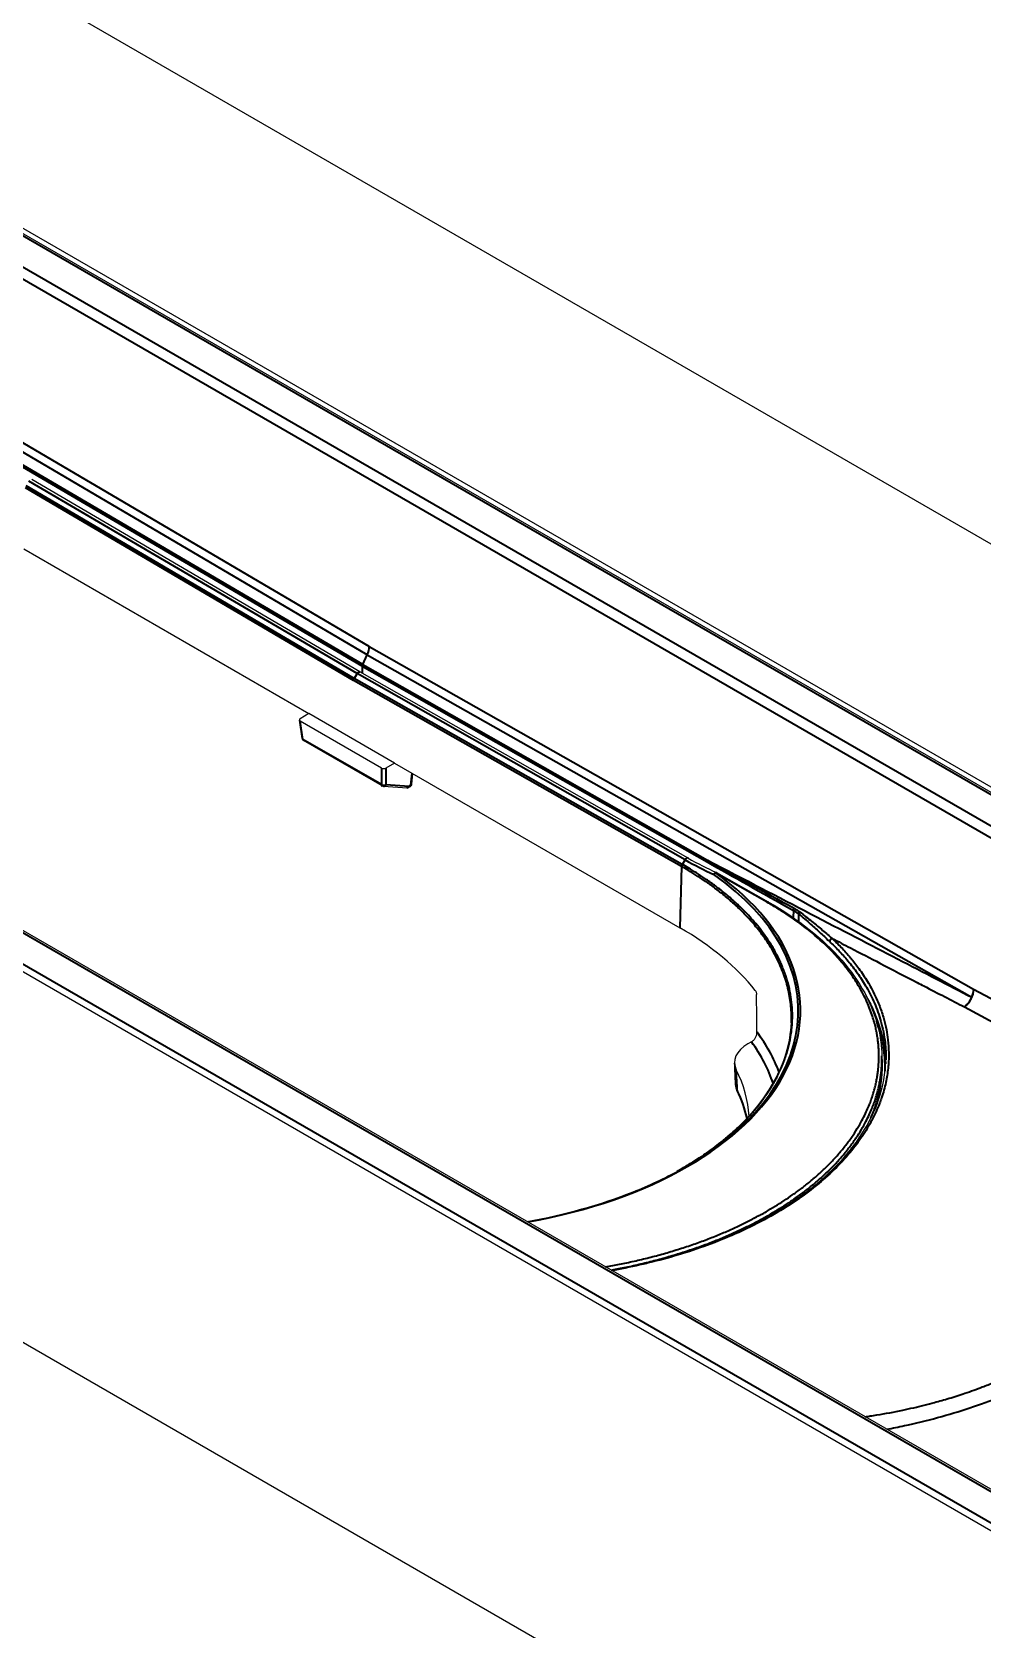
# Model space of a CAD drawing. Header units: millimetres. Extents: x 101 to 3000, y 150 to 4305.
# Drawn here: x 2175.7 to 2213.4, y 1240.7 to 1304.1 of the extents above; entities that cross this region are included whole.
import ezdxf

# ---------------------------------------------------------------- set-up
doc = ezdxf.new("R2010")
doc.units = ezdxf.units.MM
doc.header["$LTSCALE"] = 15
doc.layers.add('_Sichtbarkanten', color=7, linetype='Continuous', lineweight=25)
doc.layers.add('Sichtbar schmal (ISO)', color=7, linetype='Continuous', lineweight=35)

msp = doc.modelspace()

# ---------------------------------------------------------------- linework, layer by layer
at = {"layer": '_Sichtbarkanten'}
for p, q in [((1944.571, 1439.231), (2453.688, 1145.292)), ((1958.148, 1421.528), (2423.15, 1153.06)), ((1958.784, 1421.374), (2422.759, 1153.498)), ((1897.902, 1412.287), (2407.019, 1118.348)), ((2399.171, 1139.224), (1934.185, 1407.684)), ((2397.176, 1138.728), (1933.2, 1406.604)), ((2188.752, 1278.708), (2175.728, 1286.354)), ((2175.4, 1283.59), (2186.727, 1277.05)), ((2201.775, 1271.316), (2188.752, 1278.708)), ((2186.455, 1276.068), (2186.345, 1276.794)), ((2186.727, 1277.05), (2186.38, 1276.849)), ((2189.605, 1274.89), (2186.38, 1276.752)), ((2190.122, 1275.09), (2186.727, 1277.05)), ((2189.629, 1274.183), (2186.514, 1275.982)), ((2190.122, 1275.09), (2189.774, 1274.89)), ((2190.122, 1275.09), (2201.449, 1268.55)), ((2189.682, 1274.167), (2190.618, 1274.108)), ((2190.685, 1274.124), (2190.744, 1274.158)), ((2190.804, 1274.249), (2190.849, 1274.67)), ((2204.976, 1269.565), (2202.922, 1270.731)), ((2204.295, 1264.018), (2204.149, 1263.933)), ((2209.473, 1263.462), (2209.478, 1263.191))]:
    msp.add_line(p, q, dxfattribs=at)
for centre, start, end in [((2186.574, 1276.086), 188.61675, 240), ((2189.689, 1274.287), 240, 266.37495), ((2190.625, 1274.228), 266.37495, 300), ((2190.684, 1274.262), 300, 353.78661), ((2202.863, 1270.626), 60.43491, 65.65538)]:
    msp.add_arc(centre, 0.12, start, end, dxfattribs=at)
for centre, major_axis, ratio, start_param, end_param in [((2186.466, 1276.8), (-0.121, 0), 0.572981, 5.501585, 7.064785), ((2189.689, 1274.939), (0.12, 0), 0.581753, 3.930789, 5.493989), ((2201.716, 1271.211), (0.059, 0.104), 0.582198, 6.283125, 6.283188), ((2191.005, 1262.52), (14.771, 0), 0.57735, 0.427822, 0.785398), ((1349.803, 847.565), (-517.895, -1087.268), 0.625473, 2.236585, 2.238006), ((2205.423, 1263.193), (-1.802, 0.005), 0.578781, 5.499969, 6.565392), ((2191.005, 1260.805), (13.2, 0), 0.57735, 0.0341, 0.27957), ((2205.463, 1262.364), (-1.802, -0.001), 0.574098, 0.02699, 0.027)]:
    msp.add_ellipse(centre, major_axis=major_axis, ratio=ratio, start_param=start_param, end_param=end_param, dxfattribs=at)
for points in [[(2201.775, 1271.316), (2202.155, 1271.1), (2202.536, 1270.906), (2202.913, 1270.736)], [(2207.731, 1267.671), (2207.733, 1267.67), (2207.734, 1267.669), (2207.735, 1267.667)], [(2208.85, 1265.838), (2209.351, 1264.969), (2209.612, 1264.054), (2209.622, 1263.139)], [(2205.877, 1264.773), (2205.877, 1264.773), (2205.877, 1264.773), (2205.877, 1264.773)], [(2203.662, 1262.335), (2203.649, 1262.612), (2203.636, 1262.89), (2203.622, 1263.168)], [(2203.737, 1262.051), (2203.693, 1262.141), (2203.667, 1262.238), (2203.662, 1262.335)], [(2207.028, 1258.599), (2207.028, 1258.599), (2207.028, 1258.599), (2207.028, 1258.599)]]:
    msp.add_open_spline(points, degree=3, dxfattribs=at)
for points, knots in [([(2204.976, 1269.565), (2206.147, 1268.901), (2207.14, 1268.115), (2208.602, 1266.429), (2209.098, 1265.51), (2209.415, 1264.209), (2209.465, 1263.835), (2209.473, 1263.462)], [0, 0, 0, 0, 0.825738, 0.825738, 1.637023, 1.637023, 1.958081, 1.958081, 1.958081, 1.958081]), ([(2204.445, 1266.058), (2204.445, 1266.058), (2204.445, 1266.058), (2204.452, 1266.049), (2204.459, 1266.037), (2204.471, 1266.01), (2204.477, 1265.995), (2204.486, 1265.965), (2204.489, 1265.949), (2204.493, 1265.921), (2204.494, 1265.91), (2204.494, 1265.9)], [0.09312207, 0.09312207, 0.09312207, 0.09312207, 0.0933825, 0.0933825, 0.10135692, 0.10135692, 0.10933134, 0.10933134, 0.11701044, 0.11701044, 0.12271899, 0.12271899, 0.12271899, 0.12271899]), ([(2201.341, 1258.875), (2202.468, 1259.501), (2203.432, 1260.237), (2204.895, 1261.821), (2205.41, 1262.689), (2205.791, 1263.965), (2205.86, 1264.37), (2205.877, 1264.773)], [0.018928, 0.018928, 0.018928, 0.018928, 0.802236, 0.802236, 1.590138, 1.590138, 1.948863, 1.948863, 1.948863, 1.948863]), ([(2204.295, 1264.018), (2204.324, 1264.034), (2204.358, 1264.062), (2204.409, 1264.118), (2204.437, 1264.156), (2204.474, 1264.225), (2204.491, 1264.267), (2204.509, 1264.335), (2204.514, 1264.371), (2204.513, 1264.4)], [0.23076191, 0.23076191, 0.23076191, 0.23076191, 0.25125977, 0.25125977, 0.27133575, 0.27133575, 0.29054459, 0.29054459, 0.30703041, 0.30703041, 0.30703041, 0.30703041]), ([(2198.724, 1254.953), (2199.326, 1255.059), (2199.917, 1255.186), (2201.986, 1255.718), (2203.392, 1256.248), (2205.812, 1257.517), (2206.855, 1258.272), (2208.454, 1259.906), (2209.029, 1260.804), (2209.521, 1262.24), (2209.617, 1262.773), (2209.628, 1263.305)], [2.157911, 2.157911, 2.157911, 2.157911, 2.471116, 2.471116, 3.290675, 3.290675, 4.109214, 4.109214, 4.927011, 4.927011, 5.395479, 5.395479, 5.395479, 5.395479]), ([(2203.737, 1262.051), (2203.798, 1261.924), (2203.854, 1261.797), (2203.954, 1261.542), (2203.998, 1261.413), (2204.066, 1261.182), (2204.092, 1261.08), (2204.115, 1260.977)], [2.0824225, 2.0824225, 2.0824225, 2.0824225, 2.1347084, 2.1347084, 2.1869942, 2.1869942, 2.2283581, 2.2283581, 2.2283581, 2.2283581]), ([(2195.378, 1256.884), (2196.871, 1257.149), (2198.309, 1257.551), (2200.24, 1258.321), (2200.855, 1258.608), (2201.425, 1258.92)], [2.44429, 2.44429, 2.44429, 2.44429, 3.223444, 3.223444, 3.617145, 3.617145, 3.617145, 3.617145])]:
    msp.add_open_spline(points, degree=3, knots=knots, dxfattribs=at)
at = {"layer": 'Sichtbar schmal (ISO)'}
for p, q in [((2423, 1153.045), (1957.998, 1421.513)), ((1956.938, 1420.892), (2421.924, 1152.432)), ((2421.712, 1152.069), (1956.726, 1420.529)), ((2399.021, 1139.209), (1934.035, 1407.669)), ((1932.959, 1407.057), (2397.961, 1138.588)), ((2189.12, 1279.711), (2165.133, 1293.817)), ((2189.039, 1279.384), (2165.049, 1293.492)), ((2188.844, 1278.931), (2175.145, 1286.976)), ((2188.86, 1278.996), (2175.162, 1287.041)), ((2188.633, 1278.64), (2175.609, 1286.287)), ((2188.494, 1278.365), (2175.472, 1286.019)), ((2188.52, 1278.446), (2175.498, 1286.101)), ((2188.86, 1278.996), (2189.039, 1279.384)), ((2189.039, 1279.384), (2213.037, 1265.786)), ((2189.12, 1279.711), (2213.115, 1266.114)), ((2188.633, 1278.64), (2188.52, 1278.446)), ((2201.656, 1271.248), (2188.633, 1278.64)), ((2188.844, 1278.931), (2188.839, 1278.658)), ((2188.844, 1278.931), (2202.538, 1271.16)), ((2188.86, 1278.996), (2202.554, 1271.226)), ((2201.522, 1270.979), (2188.494, 1278.365)), ((2201.547, 1271.061), (2188.52, 1278.446)), ((2186.489, 1276.029), (2186.38, 1276.752)), ((2189.605, 1274.23), (2186.489, 1276.029)), ((2189.605, 1274.89), (2189.605, 1274.23)), ((2189.774, 1274.89), (2189.774, 1274.23)), ((2189.774, 1274.23), (2190.71, 1274.17)), ((2190.71, 1274.17), (2190.769, 1274.205)), ((2190.769, 1274.205), (2190.821, 1274.686)), ((2201.522, 1270.979), (2201.449, 1268.55)), ((2201.656, 1271.248), (2201.547, 1271.061)), ((2204.916, 1269.56), (2202.862, 1270.725)), ((2205.957, 1269.237), (2205.953, 1268.955)), ((2206.161, 1269.1), (2206.156, 1268.812)), ((2213.115, 1266.114), (2216.205, 1264.447)), ((2212.745, 1265.406), (2215.834, 1263.739))]:
    msp.add_line(p, q, dxfattribs=at)
for centre, major_axis, ratio, start_param, end_param in [((2188.696, 1279.474), (0.3, 0.52), 0.577352, 4.868915, 5.480336), ((2188.928, 1278.978), (-0.06, -0.104), 0.57735, 4.868915, 5.480336), ((2186.574, 1276.086), (-0.119, -0.018), 0.572981, 0, 0.694991), ((2186.574, 1276.086), (-0.06, -0.104), 0.57735, 5.585054, 6.283185), ((2189.689, 1274.287), (-0.12, 0), 0.67324, 0.789196, 2.352396), ((2189.689, 1274.287), (-0.06, -0.104), 0.57735, 5.585054, 6.283185), ((2189.689, 1274.287), (-0.008, -0.12), 0.813153, 0, 1.123685), ((2190.625, 1274.228), (-0.008, -0.12), 0.813153, 0, 1.123685), ((2190.625, 1274.228), (0.06, -0.104), 0.57735, 0, 0.698132), ((2190.684, 1274.262), (0.06, -0.104), 0.57735, 0, 0.698132), ((2190.684, 1274.262), (0.119, -0.013), 0.605022, 5.563476, 6.283185), ((2201.607, 1271.024), (0.06, 0.104), 0.580795, 1.551922, 2.31988), ((2201.716, 1271.211), (0.059, 0.104), 0.582198, 0, 1.549104), ((2204.681, 1305.029), (-3.602, 35.33), 0.521453, 2.786666, 2.847999), ((2202.623, 1271.207), (-0.059, -0.104), 0.58244, 4.864556, 5.475994), ((2218.006, 1263.045), (-20.345, 11.045), 0.016308, 0.715967, 0.945873), ((2220.553, 1261.812), (-23.066, 12.394), 0.013737, 0.683046, 0.894495), ((2191.006, 1265.191), (15.234, 0.114), 0.57229, 5.001346, 6.957741), ((2191.006, 1265.163), (15.151, 0.114), 0.572276, 5.466356, 6.957755), ((2202.863, 1270.626), (-0.0691, -0.0981), 0.640065, 3.98264, 4.750121), ((2202.863, 1270.626), (0.059, 0.104), 0.582367, 0, 0.780997), ((2204.917, 1269.461), (0.059, 0.104), 0.582367, 6.283184, 7.064181), ((2206.042, 1269.285), (-0.058, -0.105), 0.586814, 4.677713, 5.471919), ((2206.254, 1269.142), (-0.0751, -0.0936), 0.590518, 4.735465, 5.573398), ((2194.206, 1262.911), (16.027, 0.119), 0.572328, 0.714604, 0.714607), ((2207.504, 1268.031), (-0.0821, -0.0875), 0.704324, 4.16724, 5.628772), ((2194.205, 1262.91), (15.757, 0.118), 0.57229, 0.456853, 0.45713), ((2212.691, 1265.878), (0.285, 0.528), 0.595228, 4.005283, 5.463511), ((2212.691, 1265.878), (0.296, 0.522), 0.5825, 4.864211, 5.475653), ((2212.691, 1265.878), (-0.276, -0.533), 0.585968, 0.853958, 1.700946), ((2191.005, 1260.805), (14.408, 0), 0.57735, 0.189361, 0.39646), ((2191.005, 1261.042), (14.708, 0), 0.57735, 0.210865, 0.406654), ((984.866, 543.038), (-732.847, -1635.494), 0.596974, 2.270824, 2.271362), ((2205.463, 1262.364), (-1.802, -0.001), 0.574098, 0.027, 0.273983), ((2203.845, 1262.103), (-0.108, -0.052), 0.786089, 5.935437, 6.283185), ((2191.005, 1260.02), (13.217, 0), 0.57735, 0.125962, 0.273772)]:
    msp.add_ellipse(centre, major_axis=major_axis, ratio=ratio, start_param=start_param, end_param=end_param, dxfattribs=at)
for points, knots in [([(2188.633, 1278.64), (2188.639, 1278.649), (2188.645, 1278.657), (2188.651, 1278.665), (2188.658, 1278.673), (2188.664, 1278.68), (2188.671, 1278.686), (2188.679, 1278.692), (2188.686, 1278.697), (2188.693, 1278.702), (2188.7, 1278.706), (2188.708, 1278.709), (2188.715, 1278.711), (2188.722, 1278.713), (2188.728, 1278.713), (2188.735, 1278.713), (2188.741, 1278.712), (2188.747, 1278.711), (2188.752, 1278.708), (2188.752, 1278.708), (2188.752, 1278.708), (2188.752, 1278.708)], [0, 0, 0, 0, 0.1111111, 0.1111111, 0.1111111, 0.2222222, 0.2222222, 0.2222222, 0.3333333, 0.3333333, 0.3333333, 0.4444444, 0.4444444, 0.4444444, 0.5555556, 0.5555556, 0.5555556, 0.6666667, 0.6666667, 0.6666667, 0.6672932, 0.6672932, 0.6672932, 0.6672932]), ([(2201.342, 1258.875), (2201.41, 1258.913), (2201.478, 1258.952), (2201.545, 1258.99), (2201.69, 1259.074), (2201.832, 1259.159), (2201.971, 1259.246), (2202.085, 1259.317), (2202.196, 1259.39), (2202.306, 1259.463), (2202.442, 1259.554), (2202.575, 1259.647), (2202.705, 1259.742), (2202.807, 1259.816), (2202.906, 1259.891), (2203.003, 1259.966), (2203.129, 1260.065), (2203.252, 1260.166), (2203.372, 1260.267), (2203.461, 1260.343), (2203.548, 1260.42), (2203.632, 1260.498), (2203.748, 1260.604), (2203.86, 1260.712), (2203.968, 1260.82), (2204.044, 1260.898), (2204.119, 1260.976), (2204.191, 1261.055), (2204.295, 1261.167), (2204.394, 1261.281), (2204.489, 1261.397), (2204.553, 1261.475), (2204.615, 1261.554), (2204.676, 1261.634), (2204.766, 1261.753), (2204.852, 1261.873), (2204.932, 1261.994), (2204.985, 1262.073), (2205.035, 1262.152), (2205.084, 1262.231), (2205.16, 1262.356), (2205.23, 1262.481), (2205.296, 1262.608), (2205.337, 1262.686), (2205.376, 1262.765), (2205.412, 1262.844), (2205.473, 1262.974), (2205.528, 1263.105), (2205.578, 1263.236), (2205.607, 1263.314), (2205.635, 1263.391), (2205.66, 1263.469), (2205.704, 1263.603), (2205.743, 1263.738), (2205.776, 1263.874), (2205.794, 1263.95), (2205.811, 1264.026), (2205.826, 1264.102), (2205.853, 1264.241), (2205.874, 1264.379), (2205.889, 1264.518), (2205.897, 1264.592), (2205.903, 1264.667), (2205.908, 1264.741), (2205.917, 1264.882), (2205.92, 1265.024), (2205.916, 1265.165), (2205.914, 1265.237), (2205.911, 1265.309), (2205.906, 1265.38), (2205.897, 1265.524), (2205.88, 1265.668), (2205.858, 1265.811), (2205.847, 1265.88), (2205.835, 1265.949), (2205.821, 1266.017), (2205.792, 1266.163), (2205.756, 1266.308), (2205.714, 1266.452), (2205.695, 1266.518), (2205.674, 1266.583), (2205.653, 1266.649), (2205.604, 1266.795), (2205.549, 1266.939), (2205.486, 1267.084), (2205.459, 1267.147), (2205.431, 1267.209), (2205.402, 1267.271), (2205.332, 1267.418), (2205.256, 1267.564), (2205.174, 1267.705), (2205.14, 1267.764), (2205.106, 1267.822), (2205.07, 1267.88), (2204.985, 1268.018), (2204.895, 1268.151), (2204.804, 1268.279), (2204.756, 1268.345), (2204.708, 1268.409), (2204.66, 1268.472), (2204.576, 1268.581), (2204.49, 1268.686), (2204.404, 1268.787), (2204.327, 1268.876), (2204.249, 1268.963), (2204.172, 1269.046), (2204.111, 1269.111), (2204.05, 1269.174), (2203.99, 1269.235), (2203.86, 1269.365), (2203.734, 1269.485), (2203.61, 1269.597), (2203.603, 1269.603), (2203.596, 1269.609), (2203.589, 1269.615), (2203.458, 1269.732), (2203.33, 1269.841), (2203.203, 1269.944), (2203.127, 1270.005), (2203.052, 1270.064), (2202.977, 1270.121), (2202.925, 1270.16), (2202.874, 1270.199), (2202.824, 1270.236), (2202.699, 1270.329), (2202.575, 1270.416), (2202.456, 1270.497), (2202.336, 1270.579), (2202.22, 1270.654), (2202.111, 1270.723), (2202.001, 1270.793), (2201.898, 1270.856), (2201.803, 1270.912), (2201.709, 1270.969), (2201.624, 1271.018), (2201.547, 1271.061)], [0.4724257, 0.4724257, 0.4724257, 0.4724257, 0.4777754, 0.4777754, 0.4777754, 0.4893617, 0.4893617, 0.4893617, 0.4988219, 0.4988219, 0.4988219, 0.5106383, 0.5106383, 0.5106383, 0.5198637, 0.5198637, 0.5198637, 0.5319149, 0.5319149, 0.5319149, 0.5409076, 0.5409076, 0.5409076, 0.5531915, 0.5531915, 0.5531915, 0.5619457, 0.5619457, 0.5619457, 0.5744681, 0.5744681, 0.5744681, 0.5829877, 0.5829877, 0.5829877, 0.5957447, 0.5957447, 0.5957447, 0.6040232, 0.6040232, 0.6040232, 0.6170213, 0.6170213, 0.6170213, 0.6250636, 0.6250636, 0.6250636, 0.6382979, 0.6382979, 0.6382979, 0.6460972, 0.6460972, 0.6460972, 0.6595745, 0.6595745, 0.6595745, 0.6671372, 0.6671372, 0.6671372, 0.6808511, 0.6808511, 0.6808511, 0.68817, 0.68817, 0.68817, 0.7021277, 0.7021277, 0.7021277, 0.7092092, 0.7092092, 0.7092092, 0.7234043, 0.7234043, 0.7234043, 0.7302377, 0.7302377, 0.7302377, 0.7446809, 0.7446809, 0.7446809, 0.7512943, 0.7512943, 0.7512943, 0.7659574, 0.7659574, 0.7659574, 0.7722799, 0.7722799, 0.7722799, 0.787234, 0.787234, 0.787234, 0.7934964, 0.7934964, 0.7934964, 0.8085106, 0.8085106, 0.8085106, 0.8163147, 0.8163147, 0.8163147, 0.8297872, 0.8297872, 0.8297872, 0.8416999, 0.8416999, 0.8416999, 0.8510638, 0.8510638, 0.8510638, 0.8712347, 0.8712347, 0.8712347, 0.8723404, 0.8723404, 0.8723404, 0.893617, 0.893617, 0.893617, 0.9062396, 0.9062396, 0.9062396, 0.9148936, 0.9148936, 0.9148936, 0.9361702, 0.9361702, 0.9361702, 0.9574468, 0.9574468, 0.9574468, 0.9787234, 0.9787234, 0.9787234, 1, 1, 1, 1]), ([(2205.877, 1264.773), (2205.881, 1264.882), (2205.882, 1264.99), (2205.88, 1265.098), (2205.875, 1265.313), (2205.855, 1265.528), (2205.822, 1265.742), (2205.788, 1265.956), (2205.74, 1266.17), (2205.678, 1266.381), (2205.617, 1266.593), (2205.541, 1266.803), (2205.451, 1267.012), (2205.36, 1267.222), (2205.255, 1267.431), (2205.14, 1267.632), (2205.024, 1267.832), (2204.899, 1268.024), (2204.77, 1268.204), (2204.641, 1268.384), (2204.507, 1268.552), (2204.371, 1268.711), (2204.234, 1268.87), (2204.095, 1269.02), (2203.958, 1269.157), (2203.822, 1269.295), (2203.689, 1269.42), (2203.558, 1269.537), (2203.428, 1269.653), (2203.3, 1269.762), (2203.173, 1269.865), (2203.046, 1269.967), (2202.919, 1270.064), (2202.795, 1270.156), (2202.67, 1270.248), (2202.547, 1270.335), (2202.428, 1270.417), (2202.308, 1270.498), (2202.193, 1270.573), (2202.084, 1270.642), (2201.975, 1270.711), (2201.871, 1270.774), (2201.777, 1270.831), (2201.683, 1270.887), (2201.598, 1270.936), (2201.522, 1270.979)], [0.6914239, 0.6914239, 0.6914239, 0.6914239, 0.7021277, 0.7021277, 0.7021277, 0.7234043, 0.7234043, 0.7234043, 0.7446809, 0.7446809, 0.7446809, 0.7659574, 0.7659574, 0.7659574, 0.787234, 0.787234, 0.787234, 0.8085106, 0.8085106, 0.8085106, 0.8297872, 0.8297872, 0.8297872, 0.8510638, 0.8510638, 0.8510638, 0.8723404, 0.8723404, 0.8723404, 0.893617, 0.893617, 0.893617, 0.9148936, 0.9148936, 0.9148936, 0.9361702, 0.9361702, 0.9361702, 0.9574468, 0.9574468, 0.9574468, 0.9787234, 0.9787234, 0.9787234, 1, 1, 1, 1]), ([(2202.798, 1270.667), (2202.802, 1270.675), (2202.807, 1270.683), (2202.812, 1270.69), (2202.817, 1270.697), (2202.823, 1270.704), (2202.829, 1270.71), (2202.835, 1270.716), (2202.842, 1270.721), (2202.848, 1270.726), (2202.855, 1270.73), (2202.861, 1270.733), (2202.868, 1270.736), (2202.874, 1270.738), (2202.881, 1270.74), (2202.887, 1270.74), (2202.894, 1270.74), (2202.9, 1270.74), (2202.905, 1270.738), (2202.908, 1270.738), (2202.91, 1270.737), (2202.913, 1270.736)], [0, 0, 0, 0, 0.1, 0.1, 0.1, 0.2, 0.2, 0.2, 0.3, 0.3, 0.3, 0.4, 0.4, 0.4, 0.5, 0.5, 0.5, 0.6, 0.6, 0.6, 0.6423932, 0.6423932, 0.6423932, 0.6423932]), ([(2198.498, 1255.083), (2198.591, 1255.099), (2198.854, 1255.147), (2199.337, 1255.242), (2199.936, 1255.377), (2200.519, 1255.524), (2201.089, 1255.685), (2201.655, 1255.862), (2202.198, 1256.049), (2202.708, 1256.241), (2203.192, 1256.44), (2203.656, 1256.645), (2204.091, 1256.854), (2204.495, 1257.063), (2204.874, 1257.273), (2205.235, 1257.487), (2205.587, 1257.71), (2205.937, 1257.948), (2206.285, 1258.202), (2206.625, 1258.471), (2206.955, 1258.754), (2207.275, 1259.055), (2207.584, 1259.372), (2207.873, 1259.701), (2208.141, 1260.042), (2208.39, 1260.398), (2208.602, 1260.745), (2208.762, 1261.044), (2208.883, 1261.302), (2208.977, 1261.527), (2209.053, 1261.73), (2209.115, 1261.917), (2209.168, 1262.097), (2209.215, 1262.278), (2209.255, 1262.46), (2209.288, 1262.642), (2209.314, 1262.825), (2209.334, 1263.008), (2209.347, 1263.191), (2209.354, 1263.374), (2209.353, 1263.557), (2209.346, 1263.74), (2209.332, 1263.923), (2209.311, 1264.106), (2209.284, 1264.286), (2209.249, 1264.472), (2209.203, 1264.674), (2209.14, 1264.906), (2209.055, 1265.171), (2208.945, 1265.457), (2208.811, 1265.756), (2208.647, 1266.073), (2208.442, 1266.416), (2208.201, 1266.77), (2207.932, 1267.117), (2207.65, 1267.442), (2207.368, 1267.736), (2207.092, 1268), (2206.827, 1268.235), (2206.568, 1268.449), (2206.309, 1268.651), (2206.038, 1268.85), (2205.73, 1269.062), (2205.359, 1269.301), (2205.071, 1269.472), (2204.916, 1269.56)], [0.3741698, 0.3741698, 0.3741698, 0.3741698, 0.38, 0.39, 0.4, 0.41, 0.42, 0.43, 0.44, 0.45, 0.46, 0.47, 0.48, 0.49, 0.5, 0.51, 0.52, 0.53, 0.54, 0.55, 0.56, 0.57, 0.58, 0.59, 0.6, 0.61, 0.62, 0.63, 0.64, 0.65, 0.66, 0.67, 0.68, 0.69, 0.7, 0.71, 0.72, 0.73, 0.74, 0.75, 0.76, 0.77, 0.78, 0.79, 0.8, 0.81, 0.82, 0.83, 0.84, 0.85, 0.86, 0.87, 0.88, 0.89, 0.9, 0.91, 0.92, 0.93, 0.94, 0.95, 0.96, 0.97, 0.98, 0.99, 1, 1, 1, 1]), ([(2205.957, 1269.237), (2205.982, 1269.224), (2206.007, 1269.209), (2206.031, 1269.193), (2206.041, 1269.187), (2206.05, 1269.181), (2206.059, 1269.175), (2206.072, 1269.166), (2206.086, 1269.157), (2206.099, 1269.147), (2206.119, 1269.132), (2206.14, 1269.116), (2206.161, 1269.1)], [0, 0, 0, 0, 0.3635459, 0.3635459, 0.3635459, 0.5, 0.5, 0.5, 0.6956757, 0.6956757, 0.6956757, 1, 1, 1, 1]), ([(2205.983, 1269.323), (2206.018, 1269.303), (2206.054, 1269.282), (2206.089, 1269.259), (2206.125, 1269.236), (2206.161, 1269.211), (2206.197, 1269.184)], [0, 0, 0, 0, 0.5, 0.5, 0.5, 1, 1, 1, 1]), ([(2206.161, 1269.1), (2206.332, 1268.962), (2206.491, 1268.827), (2206.638, 1268.697), (2206.786, 1268.567), (2206.922, 1268.443), (2207.048, 1268.326), (2207.175, 1268.209), (2207.292, 1268.099), (2207.401, 1267.997)], [0, 0, 0, 0, 0.333333, 0.333333, 0.333333, 0.666667, 0.666667, 0.666667, 1, 1, 1, 1]), ([(2206.197, 1269.184), (2206.373, 1269.052), (2206.537, 1268.922), (2206.691, 1268.798), (2206.844, 1268.674), (2206.987, 1268.555), (2207.12, 1268.443), (2207.254, 1268.33), (2207.378, 1268.224), (2207.494, 1268.126)], [0, 0, 0, 0, 0.333333, 0.333333, 0.333333, 0.666667, 0.666667, 0.666667, 1, 1, 1, 1]), ([(2207.494, 1268.126), (2207.612, 1268.016), (2207.734, 1267.896), (2207.857, 1267.767), (2207.981, 1267.638), (2208.106, 1267.499), (2208.231, 1267.35), (2208.246, 1267.331), (2208.261, 1267.313), (2208.277, 1267.294), (2208.386, 1267.161), (2208.495, 1267.02), (2208.602, 1266.868), (2208.717, 1266.707), (2208.83, 1266.534), (2208.939, 1266.348), (2208.946, 1266.335), (2208.953, 1266.323), (2208.961, 1266.31), (2209.076, 1266.11), (2209.186, 1265.894), (2209.286, 1265.664), (2209.32, 1265.585), (2209.353, 1265.504), (2209.385, 1265.421), (2209.445, 1265.263), (2209.5, 1265.099), (2209.548, 1264.926), (2209.586, 1264.788), (2209.62, 1264.646), (2209.648, 1264.501), (2209.674, 1264.367), (2209.695, 1264.231), (2209.711, 1264.095), (2209.73, 1263.926), (2209.741, 1263.756), (2209.744, 1263.587), (2209.746, 1263.474), (2209.744, 1263.361), (2209.738, 1263.248), (2209.728, 1263.06), (2209.708, 1262.872), (2209.678, 1262.684), (2209.663, 1262.591), (2209.646, 1262.499), (2209.626, 1262.406), (2209.582, 1262.202), (2209.526, 1261.999), (2209.457, 1261.797), (2209.432, 1261.721), (2209.404, 1261.645), (2209.375, 1261.57), (2209.293, 1261.355), (2209.196, 1261.142), (2209.087, 1260.931), (2209.055, 1260.871), (2209.023, 1260.811), (2208.989, 1260.751), (2208.865, 1260.529), (2208.725, 1260.31), (2208.571, 1260.094), (2208.539, 1260.049), (2208.506, 1260.004), (2208.472, 1259.959), (2208.303, 1259.733), (2208.118, 1259.511), (2207.917, 1259.294), (2207.888, 1259.262), (2207.859, 1259.231), (2207.829, 1259.2), (2207.613, 1258.973), (2207.38, 1258.751), (2207.131, 1258.536), (2207.108, 1258.516), (2207.086, 1258.497), (2207.063, 1258.478), (2206.799, 1258.253), (2206.518, 1258.036), (2206.22, 1257.826), (2206.208, 1257.818), (2206.195, 1257.809), (2206.183, 1257.8), (2205.871, 1257.582), (2205.542, 1257.373), (2205.197, 1257.174), (2204.852, 1256.975), (2204.491, 1256.785), (2204.114, 1256.605), (2204.096, 1256.596), (2204.079, 1256.588), (2204.062, 1256.58), (2203.701, 1256.409), (2203.325, 1256.247), (2202.938, 1256.095), (2202.903, 1256.081), (2202.868, 1256.068), (2202.833, 1256.054), (2202.46, 1255.91), (2202.076, 1255.776), (2201.684, 1255.651), (2201.629, 1255.634), (2201.574, 1255.617), (2201.519, 1255.6), (2201.143, 1255.484), (2200.759, 1255.377), (2200.367, 1255.279), (2200.289, 1255.26), (2200.21, 1255.241), (2200.132, 1255.222), (2199.759, 1255.133), (2199.379, 1255.052), (2198.995, 1254.98), (2198.914, 1254.965), (2198.834, 1254.95), (2198.753, 1254.936)], [0, 0, 0, 0, 0.03125, 0.03125, 0.03125, 0.0625, 0.0625, 0.0625, 0.0663429, 0.0663429, 0.0663429, 0.09375, 0.09375, 0.09375, 0.1230207, 0.1230207, 0.1230207, 0.125, 0.125, 0.125, 0.15625, 0.15625, 0.15625, 0.1670289, 0.1670289, 0.1670289, 0.1875, 0.1875, 0.1875, 0.2037274, 0.2037274, 0.2037274, 0.21875, 0.21875, 0.21875, 0.2374664, 0.2374664, 0.2374664, 0.25, 0.25, 0.25, 0.2709111, 0.2709111, 0.2709111, 0.28125, 0.28125, 0.28125, 0.3039699, 0.3039699, 0.3039699, 0.3125, 0.3125, 0.3125, 0.3367909, 0.3367909, 0.3367909, 0.34375, 0.34375, 0.34375, 0.369565, 0.369565, 0.369565, 0.375, 0.375, 0.375, 0.4022956, 0.4022956, 0.4022956, 0.40625, 0.40625, 0.40625, 0.4349208, 0.4349208, 0.4349208, 0.4375, 0.4375, 0.4375, 0.4674805, 0.4674805, 0.4674805, 0.46875, 0.46875, 0.46875, 0.5, 0.5, 0.5, 0.53125, 0.53125, 0.53125, 0.5326774, 0.5326774, 0.5326774, 0.5625, 0.5625, 0.5625, 0.5651768, 0.5651768, 0.5651768, 0.59375, 0.59375, 0.59375, 0.5977246, 0.5977246, 0.5977246, 0.625, 0.625, 0.625, 0.6304559, 0.6304559, 0.6304559, 0.65625, 0.65625, 0.65625, 0.6616475, 0.6616475, 0.6616475, 0.6616475]), ([(2207.401, 1267.997), (2207.518, 1267.887), (2207.639, 1267.768), (2207.761, 1267.64), (2207.883, 1267.512), (2208.007, 1267.374), (2208.131, 1267.226), (2208.254, 1267.078), (2208.378, 1266.919), (2208.499, 1266.748), (2208.61, 1266.591), (2208.72, 1266.424), (2208.825, 1266.244), (2208.835, 1266.227), (2208.844, 1266.21), (2208.854, 1266.193), (2208.968, 1265.995), (2209.077, 1265.781), (2209.176, 1265.552), (2209.274, 1265.324), (2209.362, 1265.081), (2209.435, 1264.819), (2209.508, 1264.557), (2209.564, 1264.275), (2209.596, 1263.994), (2209.623, 1263.764), (2209.633, 1263.534), (2209.628, 1263.305)], [0, 0, 0, 0, 0.03125, 0.03125, 0.03125, 0.0625, 0.0625, 0.0625, 0.09375, 0.09375, 0.09375, 0.1223384, 0.1223384, 0.1223384, 0.125, 0.125, 0.125, 0.15625, 0.15625, 0.15625, 0.1875, 0.1875, 0.1875, 0.21875, 0.21875, 0.21875, 0.244374, 0.244374, 0.244374, 0.244374]), ([(2207.494, 1268.126), (2207.74, 1267.999), (2207.983, 1267.873), (2208.222, 1267.749), (2208.623, 1267.541), (2209.014, 1267.338), (2209.395, 1267.141), (2209.907, 1266.876), (2210.399, 1266.621), (2210.876, 1266.374), (2210.964, 1266.328), (2211.052, 1266.282), (2211.14, 1266.237), (2211.698, 1265.948), (2212.233, 1265.671), (2212.745, 1265.406)], [0, 0, 0, 0, 0.1244584, 0.1244584, 0.1244584, 0.3333333, 0.3333333, 0.3333333, 0.6143706, 0.6143706, 0.6143706, 0.6666667, 0.6666667, 0.6666667, 1, 1, 1, 1]), ([(2209.599, 1262.855), (2209.6, 1262.916), (2209.601, 1263.041), (2209.596, 1263.227), (2209.583, 1263.414), (2209.564, 1263.601), (2209.538, 1263.785), (2209.505, 1263.972), (2209.461, 1264.173), (2209.402, 1264.4), (2209.33, 1264.633), (2209.274, 1264.79), (2209.25, 1264.854)], [0.7396403, 0.7396403, 0.7396403, 0.7396403, 0.75, 0.7604167, 0.7708333, 0.78125, 0.7916667, 0.8020833, 0.8125, 0.8229167, 0.8333333, 0.8402511, 0.8402511, 0.8402511, 0.8402511]), ([(2198.722, 1254.954), (2198.756, 1254.96), (2198.964, 1254.998), (2199.379, 1255.08), (2199.982, 1255.216), (2200.57, 1255.365), (2201.145, 1255.527), (2201.714, 1255.705), (2202.262, 1255.893), (2202.776, 1256.087), (2203.264, 1256.287), (2203.731, 1256.495), (2204.17, 1256.705), (2204.577, 1256.915), (2204.959, 1257.127), (2205.324, 1257.343), (2205.678, 1257.567), (2206.031, 1257.807), (2206.381, 1258.064), (2206.724, 1258.335), (2207.056, 1258.62), (2207.38, 1258.923), (2207.691, 1259.243), (2207.982, 1259.575), (2208.253, 1259.918), (2208.503, 1260.277), (2208.717, 1260.626), (2208.878, 1260.928), (2209, 1261.188), (2209.095, 1261.415), (2209.171, 1261.619), (2209.234, 1261.808), (2209.287, 1261.989), (2209.334, 1262.172), (2209.375, 1262.355), (2209.408, 1262.539), (2209.435, 1262.723), (2209.455, 1262.907), (2209.468, 1263.092), (2209.474, 1263.276), (2209.474, 1263.4), (2209.473, 1263.462), (2209.473, 1263.462)], [0.3779815, 0.3779815, 0.3779815, 0.3779815, 0.38, 0.39, 0.4, 0.41, 0.42, 0.43, 0.44, 0.45, 0.46, 0.47, 0.48, 0.49, 0.5, 0.51, 0.52, 0.53, 0.54, 0.55, 0.56, 0.57, 0.58, 0.59, 0.6, 0.61, 0.62, 0.63, 0.64, 0.65, 0.66, 0.67, 0.68, 0.69, 0.7, 0.71, 0.72, 0.73, 0.74, 0.75, 0.76, 0.7600671, 0.7600671, 0.7600671, 0.7600671]), ([(2208.807, 1249.131), (2208.875, 1249.141), (2208.943, 1249.151), (2209.012, 1249.161), (2209.097, 1249.175), (2209.183, 1249.188), (2209.269, 1249.202), (2209.612, 1249.259), (2209.957, 1249.323), (2210.298, 1249.394), (2210.445, 1249.425), (2210.591, 1249.457), (2210.736, 1249.491), (2211.013, 1249.555), (2211.288, 1249.624), (2211.559, 1249.697), (2211.753, 1249.75), (2211.945, 1249.805), (2212.136, 1249.863), (2212.35, 1249.928), (2212.562, 1249.995), (2212.77, 1250.066), (2213.003, 1250.145), (2213.232, 1250.227), (2213.457, 1250.313), (2213.613, 1250.372), (2213.767, 1250.433), (2213.92, 1250.496), (2214.183, 1250.605), (2214.44, 1250.718), (2214.69, 1250.836), (2214.794, 1250.885), (2214.896, 1250.934), (2214.997, 1250.985), (2215.282, 1251.127), (2215.558, 1251.274), (2215.824, 1251.428), (2215.881, 1251.461), (2215.937, 1251.494), (2215.993, 1251.527), (2216.292, 1251.705), (2216.578, 1251.891), (2216.849, 1252.083), (2216.867, 1252.095), (2216.884, 1252.108), (2216.901, 1252.12), (2217.188, 1252.325), (2217.459, 1252.538), (2217.712, 1252.757), (2217.727, 1252.769), (2217.741, 1252.782), (2217.755, 1252.794), (2217.992, 1253.001), (2218.213, 1253.214), (2218.416, 1253.43), (2218.456, 1253.472), (2218.495, 1253.514), (2218.534, 1253.557), (2218.704, 1253.744), (2218.86, 1253.933), (2219.002, 1254.122), (2219.063, 1254.203), (2219.121, 1254.283), (2219.176, 1254.364), (2219.28, 1254.514), (2219.374, 1254.663), (2219.46, 1254.81), (2219.539, 1254.945), (2219.61, 1255.079), (2219.674, 1255.21), (2219.716, 1255.296), (2219.756, 1255.382), (2219.792, 1255.466), (2219.883, 1255.677), (2219.956, 1255.88), (2220.015, 1256.075), (2220.016, 1256.079), (2220.018, 1256.084), (2220.019, 1256.089), (2220.076, 1256.279), (2220.119, 1256.461), (2220.151, 1256.639), (2220.173, 1256.76), (2220.19, 1256.879), (2220.203, 1256.997), (2220.209, 1257.057), (2220.214, 1257.117), (2220.218, 1257.176), (2220.231, 1257.352), (2220.233, 1257.527), (2220.227, 1257.701), (2220.224, 1257.778), (2220.219, 1257.854), (2220.212, 1257.93), (2220.204, 1258.028), (2220.192, 1258.126), (2220.178, 1258.224), (2220.152, 1258.398), (2220.117, 1258.572), (2220.072, 1258.744), (2220.06, 1258.793), (2220.046, 1258.841), (2220.032, 1258.89), (2219.996, 1259.013), (2219.956, 1259.135), (2219.91, 1259.257), (2219.847, 1259.427), (2219.775, 1259.596), (2219.691, 1259.767), (2219.672, 1259.805), (2219.653, 1259.844), (2219.633, 1259.883), (2219.565, 1260.016), (2219.489, 1260.15), (2219.406, 1260.287), (2219.298, 1260.462), (2219.178, 1260.641), (2219.048, 1260.815), (2219.019, 1260.855), (2218.99, 1260.894), (2218.959, 1260.933), (2218.857, 1261.066), (2218.749, 1261.197), (2218.641, 1261.322), (2218.5, 1261.483), (2218.357, 1261.636), (2218.213, 1261.783), (2218.105, 1261.892), (2217.997, 1261.998), (2217.886, 1262.101), (2217.849, 1262.137), (2217.811, 1262.172), (2217.772, 1262.207), (2217.623, 1262.343), (2217.471, 1262.477), (2217.316, 1262.607), (2217.161, 1262.738), (2217.003, 1262.866), (2216.841, 1262.993), (2216.68, 1263.119), (2216.515, 1263.245), (2216.347, 1263.369), (2216.261, 1263.433), (2216.174, 1263.496), (2216.086, 1263.559), (2216.003, 1263.619), (2215.919, 1263.679), (2215.834, 1263.739)], [0.3520167, 0.3520167, 0.3520167, 0.3520167, 0.3555556, 0.3555556, 0.3555556, 0.3599885, 0.3599885, 0.3599885, 0.3777778, 0.3777778, 0.3777778, 0.3854247, 0.3854247, 0.3854247, 0.4, 0.4, 0.4, 0.4104593, 0.4104593, 0.4104593, 0.4222222, 0.4222222, 0.4222222, 0.4353523, 0.4353523, 0.4353523, 0.4444444, 0.4444444, 0.4444444, 0.4601839, 0.4601839, 0.4601839, 0.4666667, 0.4666667, 0.4666667, 0.4849811, 0.4849811, 0.4849811, 0.4888889, 0.4888889, 0.4888889, 0.5097643, 0.5097643, 0.5097643, 0.5111111, 0.5111111, 0.5111111, 0.5333333, 0.5333333, 0.5333333, 0.534593, 0.534593, 0.534593, 0.5555556, 0.5555556, 0.5555556, 0.5596585, 0.5596585, 0.5596585, 0.5777778, 0.5777778, 0.5777778, 0.585519, 0.585519, 0.585519, 0.6, 0.6, 0.6, 0.6133765, 0.6133765, 0.6133765, 0.6222222, 0.6222222, 0.6222222, 0.6444444, 0.6444444, 0.6444444, 0.6449965, 0.6449965, 0.6449965, 0.6666667, 0.6666667, 0.6666667, 0.6813799, 0.6813799, 0.6813799, 0.6888889, 0.6888889, 0.6888889, 0.7111111, 0.7111111, 0.7111111, 0.7208348, 0.7208348, 0.7208348, 0.7333333, 0.7333333, 0.7333333, 0.7555556, 0.7555556, 0.7555556, 0.7618279, 0.7618279, 0.7618279, 0.7777778, 0.7777778, 0.7777778, 0.8, 0.8, 0.8, 0.80501, 0.80501, 0.80501, 0.8222222, 0.8222222, 0.8222222, 0.8444444, 0.8444444, 0.8444444, 0.8494706, 0.8494706, 0.8494706, 0.8666667, 0.8666667, 0.8666667, 0.8888889, 0.8888889, 0.8888889, 0.9054297, 0.9054297, 0.9054297, 0.9111111, 0.9111111, 0.9111111, 0.9333333, 0.9333333, 0.9333333, 0.9555556, 0.9555556, 0.9555556, 0.9777778, 0.9777778, 0.9777778, 0.989187, 0.989187, 0.989187, 1, 1, 1, 1]), ([(2209.038, 1260.995), (2209.073, 1261.077), (2209.105, 1261.157), (2209.135, 1261.235), (2209.14, 1261.249), (2209.145, 1261.262), (2209.15, 1261.275), (2209.179, 1261.354), (2209.205, 1261.43), (2209.228, 1261.502), (2209.234, 1261.52), (2209.239, 1261.537), (2209.244, 1261.555), (2209.264, 1261.619), (2209.282, 1261.681), (2209.298, 1261.74), (2209.304, 1261.761), (2209.309, 1261.782), (2209.315, 1261.803), (2209.328, 1261.854), (2209.34, 1261.903), (2209.351, 1261.95), (2209.356, 1261.973), (2209.361, 1261.996), (2209.366, 1262.018), (2209.375, 1262.061), (2209.383, 1262.102), (2209.391, 1262.143), (2209.395, 1262.166), (2209.399, 1262.189), (2209.403, 1262.211), (2209.41, 1262.251), (2209.416, 1262.289), (2209.422, 1262.327), (2209.426, 1262.35), (2209.429, 1262.373), (2209.432, 1262.395), (2209.437, 1262.434), (2209.442, 1262.473), (2209.447, 1262.512), (2209.449, 1262.535), (2209.452, 1262.557), (2209.454, 1262.58), (2209.458, 1262.619), (2209.462, 1262.658), (2209.465, 1262.698), (2209.466, 1262.72), (2209.468, 1262.743), (2209.469, 1262.766), (2209.472, 1262.805), (2209.474, 1262.844), (2209.476, 1262.883), (2209.476, 1262.906), (2209.477, 1262.929), (2209.478, 1262.951), (2209.479, 1262.99), (2209.479, 1263.03), (2209.48, 1263.069), (2209.48, 1263.091), (2209.48, 1263.114), (2209.479, 1263.136), (2209.479, 1263.154), (2209.479, 1263.172), (2209.478, 1263.191)], [0.6465428, 0.6465428, 0.6465428, 0.6465428, 0.6548243, 0.6548243, 0.6548243, 0.65625, 0.65625, 0.65625, 0.6646341, 0.6646341, 0.6646341, 0.6666667, 0.6666667, 0.6666667, 0.6743028, 0.6743028, 0.6743028, 0.6770833, 0.6770833, 0.6770833, 0.6840783, 0.6840783, 0.6840783, 0.6875, 0.6875, 0.6875, 0.694118, 0.694118, 0.694118, 0.6979167, 0.6979167, 0.6979167, 0.7044676, 0.7044676, 0.7044676, 0.7083333, 0.7083333, 0.7083333, 0.7149358, 0.7149358, 0.7149358, 0.71875, 0.71875, 0.71875, 0.7253584, 0.7253584, 0.7253584, 0.7291667, 0.7291667, 0.7291667, 0.7357692, 0.7357692, 0.7357692, 0.7395833, 0.7395833, 0.7395833, 0.746192, 0.746192, 0.746192, 0.75, 0.75, 0.75, 0.7530402, 0.7530402, 0.7530402, 0.7530402]), ([(2209.663, 1248.637), (2209.898, 1248.681), (2210.58, 1248.817), (2211.693, 1249.087), (2212.968, 1249.471), (2214.182, 1249.915), (2215.326, 1250.416), (2216.393, 1250.97), (2217.376, 1251.575), (2218.268, 1252.226), (2219.06, 1252.917), (2219.742, 1253.636), (2220.302, 1254.362), (2220.733, 1255.065), (2221.048, 1255.721), (2221.268, 1256.327), (2221.416, 1256.898), (2221.508, 1257.454), (2221.549, 1258.011), (2221.539, 1258.571), (2221.481, 1259.13), (2221.375, 1259.684), (2221.221, 1260.246), (2221.08, 1260.637), (2221.001, 1260.835)], [0.3057007, 0.3057007, 0.3057007, 0.3057007, 0.3225806, 0.3548387, 0.3870968, 0.4193548, 0.4516129, 0.483871, 0.516129, 0.5483871, 0.5806452, 0.6129032, 0.6451613, 0.6774194, 0.7096774, 0.7419355, 0.7741935, 0.8064516, 0.8387097, 0.8709677, 0.9032258, 0.9354839, 0.9677419, 1, 1, 1, 1])]:
    msp.add_open_spline(points, degree=3, knots=knots, dxfattribs=at)
for points in [[(2188.494, 1278.365), (2188.494, 1278.373), (2188.497, 1278.391), (2188.506, 1278.419), (2188.515, 1278.438), (2188.52, 1278.446)], [(2202.554, 1271.226), (2204.02, 1270.465), (2206.749, 1269.048), (2210.162, 1267.277), (2212.137, 1266.253), (2213.037, 1265.786)]]:
    msp.add_open_spline(points, degree=3, dxfattribs=at)

doc.saveas('drawing.dxf')
